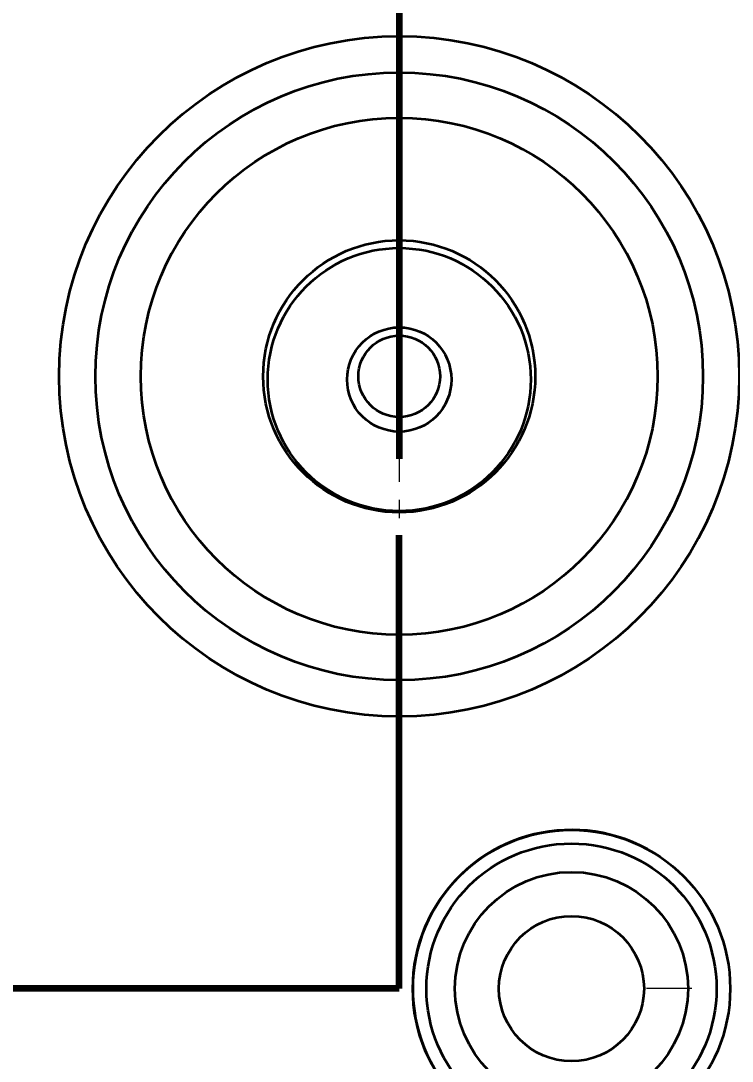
# Model space of a CAD drawing. Extents: x 23 to 417, y 3 to 294.
# Drawn here: x 387.59 to 391.51, y 211.58 to 217.32 of the extents above; entities that cross this region are included whole.
import ezdxf
from ezdxf.enums import TextEntityAlignment as Align

# ---------------------------------------------------------------- set-up
doc = ezdxf.new("R2010")
doc.units = 0
doc.linetypes.add('DASHDOT', pattern=[18.5, 12, -3, 0.5, -3])
doc.layers.get('0').update_dxf_attribs({"lineweight": 13})
doc.styles.get("Standard").update_dxf_attribs({"font": 'isocp.shx'})
doc.dimstyles.get("Standard").update_dxf_attribs({"dimtxt": 2.5, "dimasz": 2.5, "dimexe": 1.25, "dimexo": 0.625, "dimtad": 1, "dimtxsty": 'Standard', "dimcen": 2.5, "dimadec": 0, "dimazin": 0, "dimtfac": 1, "dimtmove": 0, "dimatfit": 0, "dimfxl": 0, "dimarcsym": 0})

# ---------------------------------------------------------------- blocks, each defined once
blk = doc.blocks.new('*D215')
at = {"color": 7, "lineweight": 13}
blk.add_line((369.2633, 239.5531), (395.349, 194.2124), dxfattribs=at)
for points in [[(376.3151, 228.3342), (374.903, 229.7505), (375.4177, 227.8179)], [(393.937, 195.6288), (395.349, 194.2124), (394.8343, 196.145)]]:
    blk.add_lwpolyline(points, dxfattribs=at)
for s, width, p, p2 in [('%%c', 1.333334, (370.1301, 240.0518), (371.3768, 237.8848)), ('82', 1.338786, (371.8755, 237.0181), (374.0621, 233.2175))]:
    blk.add_text(s, height=2.5, rotation=299.91295, dxfattribs=dict(at, width=width)).set_placement(p, p2, align=Align.FIT)
blk = doc.blocks.new('*D216')
at = {"color": 7, "lineweight": 13}
blk.add_line((363.2339, 234.8367), (397.923, 198.6215), dxfattribs=at)
for points in [[(374.0392, 224.3044), (372.3291, 225.3414), (373.2916, 223.5883)], [(396.2128, 199.6586), (397.923, 198.6215), (396.9605, 200.3747)]]:
    blk.add_lwpolyline(points, dxfattribs=at)
for s, rotation, width, p, p2 in [('%%c', 313.76691, 1.333334, (363.9561, 235.5285), (365.6854, 233.7231)), ('74', 313.76692, 1.299177, (366.3771, 233.0009), (369.4101, 229.8344))]:
    blk.add_text(s, height=2.5, rotation=rotation, dxfattribs=dict(at, width=width)).set_placement(p, p2, align=Align.FIT)
blk = doc.blocks.new('BLOCK4527')
at = {"color": 7, "lineweight": 100, "ltscale": 0.125}
for p, q in [((9.1, 10.839), (9.1, 5.839)), ((9.1, 0), (9.1, 5))]:
    blk.add_line(p, q, dxfattribs=at)
at = {"color": 7, "linetype": 'DASHDOT', "lineweight": 13, "ltscale": 0.020982}
blk.add_line((9.1, 5.839), (9.1, 5), dxfattribs=at)
at = {"color": 7, "lineweight": 100, "ltscale": 0.2275}
blk.add_line((9.1, 0), (0, 0), dxfattribs=at)
blk = doc.blocks.new('BLOCK4528')
at = {"color": 7, "linetype": 'DASHDOT', "lineweight": 13}
blk.add_line((45.826, 0), (-49.283, 0), dxfattribs=at)
blk = doc.blocks.new('BLOCK4529')
at = {"color": 7, "lineweight": 13}
for radius in [32.789, 31.923, 30.25]:
    blk.add_circle((0, 0), radius, dxfattribs=at)
at = {"color": 7, "lineweight": 35}
for centre, radius in [((0, 0), 29.75), ((0, 0), 27.6), ((0, 0), 25.6), ((0, 0), 25.2), ((0, 0), 23.65), ((9.1, 6.75), 3.75), ((9.1, 6.75), 3.35), ((9.1, 6.75), 2.85), ((9.1, 6.75), 1.5), ((9.1, 6.715), 1.45), ((9.1, 6.715), 0.575), ((9.1, 6.75), 0.45), ((11, 0), 1.75), ((11, 0), 1.6), ((11, 0), 1.285), ((11, 0), 0.8)]:
    blk.add_circle(centre, radius, dxfattribs=at)
for centre, radius, start, end in [((0, 0), 27.6, 0, 180), ((0, 0), 25.1, 92.2833, 447.7167), ((0, 0), 24.05, 92.383, 447.617), ((0, 0), 23.4, 270, 447.7958), ((0, 0), 22.625, 92.2798, 447.7202), ((11, 0), 1.75, 61.3521, 241.3521)]:
    blk.add_arc(centre, radius, start, end, dxfattribs=at)

msp = doc.modelspace()

# ---------------------------------------------------------------- linework, layer by layer
at = {"color": 7, "linetype": 'DASHDOT', "lineweight": 13}
for radius in [20.5, 18.5]:
    msp.add_circle((385.126, 211.9815), radius, dxfattribs=at)

# ---------------------------------------------------------------- block references
at = {"lineweight": 0, "xscale": 0.5, "yscale": 0.5, "zscale": 0.5}
for name in ['BLOCK4528', 'BLOCK4527', 'BLOCK4529']:
    msp.add_blockref(name, (385.126, 211.9815), dxfattribs=at)

# ---------------------------------------------------------------- dimensions: what is measured, and where the dimension line sits
at = {"color": 0, "lineweight": 0}
for p1, p2, picture, middle in [((395.349, 194.2124), (374.903, 229.7505), '*D215', (371.2293, 236.1359)), ((397.923, 198.6215), (372.3291, 225.3414), '*D216', (365.9609, 231.9897))]:
    dim = msp.add_diameter_dim_2p(p1=p1, p2=p2, dimstyle='Standard', override={"dimlfac": 2}, dxfattribs=at)
    dim.commit()
    dim.dimension.update_dxf_attribs({"geometry": picture, "text_midpoint": middle, "dimtype": 163})

doc.saveas('drawing.dxf')
